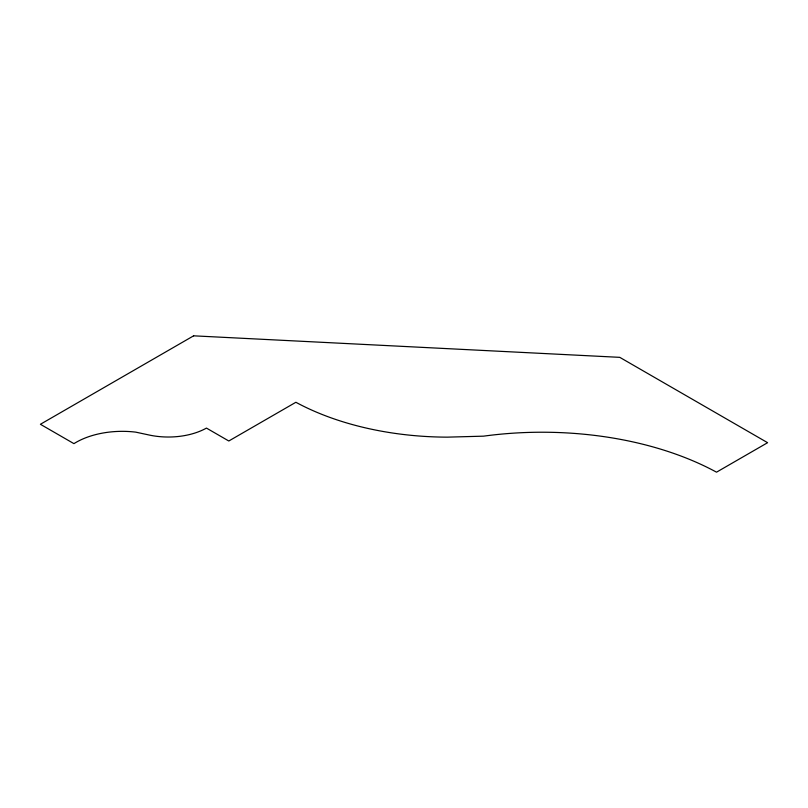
<?xml version="1.0" encoding="UTF-8"?>
<svg xmlns="http://www.w3.org/2000/svg" width="808" height="808" viewBox="0 0 808 808"><rect width="100%" height="100%" fill="white"/><g stroke="black" fill="none" stroke-linecap="round" stroke-linejoin="round"><path stroke-width="1.21" d="M193.627 335.825L40.4 424.281L73.932 443.642A65.6 37.875 0 0 1 135.734 432.139L149.217 435.037A54.752 31.613 0 0 0 206.454 428.089L228.805 440.996L295.88 402.273A223.291 128.916 0 0 0 447.39 437.148L483.568 436.158A254.54 146.955 0 0 1 716.524 472.175L767.6 442.693L619.776 357.348L193.627 335.825"/></g></svg>
